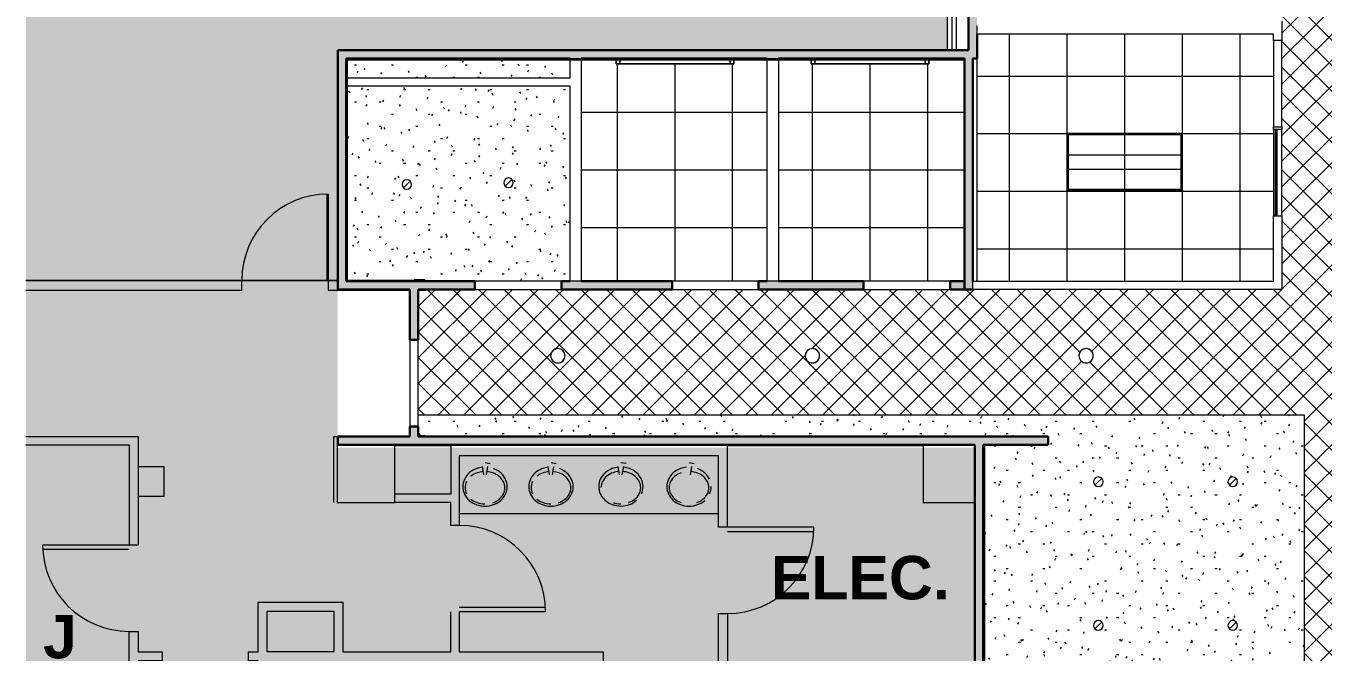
# Model space of a CAD drawing. Header units: inches. Extents: x 1220 to 2139, y 655 to 1865.
# Drawn here: x 1220 to 1760, y 1133 to 1394 of the extents above; entities that cross this region are included whole.
import ezdxf

# ---------------------------------------------------------------- set-up
doc = ezdxf.new("R2010")
doc.units = ezdxf.units.IN
doc.header["$MEASUREMENT"] = 0
doc.linetypes.add('IMPORT-Double Dash 3_8_', pattern=[1, 0.375, -0.125, 0.125, -0.125, 0.125, -0.125])
for name, color, linetype, lineweight in [('A-CLNG', 13, 'Continuous', 18), ('A-CLNG-PATT', 13, 'Continuous', 18), ('A-DETL-GENF', 92, 'Continuous', 9), ('A-DOOR', 7, 'Continuous', 9), ('A-GLAZ', 151, 'Continuous', 18), ('A-WALL', 113, 'Continuous', 9), ('A-WALL-PATT', 111, 'Continuous', 18), ('basebuilding_dwg', 8, 'Continuous', 9), ('E-LITE-EQPM', 33, 'Continuous', 9), ('I-WALL', 2, 'Continuous', 18)]:
    doc.layers.add(name, color=color, linetype=linetype, lineweight=lineweight)
doc.styles.add('Arial_B', font='arialbd.ttf', dxfattribs={"height": 18.11306})
pattern_1 = [(0, (0, 0), (20.48, 5.12), [0.845, -14.515, 0.845, -14.515, -81.92]), (0, (0, 0), (20.48, 5.12), [-30.72, 0.845, -29.875, 0.845, -14.515, -35.84]), (0, (0, 0), (20.48, 5.12), [-76.8, 0.845, -9.395, 0.845, -24.755]), (120, (7.68, 2.56), (-14.67405, 15.1762), [0.845, -14.515, 0.845, -14.515, -81.92]), (120, (7.68, 2.56), (-14.67405, 15.1762), [-30.72, 0.845, -29.875, 0.845, -14.515, -35.84]), (120, (7.68, 2.56), (-14.67405, 15.1762), [-76.8, 0.845, -9.395, 0.845, -24.755]), (240, (10.24, 12.8), (-5.80595, -20.2962), [0.845, -14.515, 0.845, -14.515, -81.92]), (240, (10.24, 12.8), (-5.80595, -20.2962), [-30.72, 0.845, -29.875, 0.845, -14.515, -35.84]), (240, (10.24, 12.8), (-5.80595, -20.2962), [-76.8, 0.845, -9.395, 0.845, -24.755])]

# ---------------------------------------------------------------- blocks, each defined once
blk = doc.blocks.new('basebuilding_dwg_ST - TYPE F - SINGLE ALL GLASS - 36_ x 96_ NEW-1710231-GROSS BLDG AREA - LEVEL 6-4771495-FIRST FLOOR RCP')
at = {"layer": 'A-DOOR', "color": 250, "lineweight": 18, "flags": 128}
blk.add_lwpolyline([(17.5, 2), (17.5, 38), (18, 38), (18, 2)], close=True, dxfattribs=at)
at = {"layer": 'A-DOOR'}
blk.add_arc((18, 2), 36, 90, 180, dxfattribs=at)
blk = doc.blocks.new('basebuilding_dwg-4266169-FIRST FLOOR RCP')
at = {"lineweight": 9}
for p, q in [((1603.61, 1841.4), (1603.61, 1383.4)), ((1605.61, 1841.4), (1605.61, 1383.4)), ((1607.61, 1383.4), (1607.61, 1841.4)), ((1349.87, 1287.44), (1219.97, 1287.44)), ((1373.61, 1194.9), (1373.61, 1218.88)), ((1619.17, 1218.88), (1619.17, 828.36)), ((1411.22, 1211.56), (1413.38, 1211.18)), ((1438.67, 1211.57), (1440.84, 1211.19)), ((1467.81, 1211.61), (1469.97, 1211.23)), ((1496.18, 1211.59), (1498.34, 1211.21)), ((1410.63, 1206.41), (1410.09, 1209.83)), ((1411.76, 1206.4), (1412.36, 1209.83)), ((1438.08, 1206.42), (1437.54, 1209.84)), ((1439.22, 1206.41), (1439.82, 1209.84)), ((1467.22, 1206.46), (1466.68, 1209.89)), ((1468.35, 1206.45), (1468.95, 1209.88)), ((1496.72, 1206.43), (1497.32, 1209.86)), ((1512.17, 1182.86), (1548.17, 1182.86)), ((1226.92, 1175.4), (1262.92, 1175.4)), ((1436.42, 1151.09), (1400.42, 1151.09)), ((1262.92, 1141.15), (1266.67, 1141.15))]:
    blk.add_line(p, q, dxfattribs=at)
at = {"color": 250, "lineweight": 18}
for p, q in [((1219.97, 1287.44), (1349.87, 1287.44)), ((1353.37, 1287.44), (1353.87, 1287.44))]:
    blk.add_line(p, q, dxfattribs=at)
at = {"lineweight": 9, "flags": 128}
for points in [[(1353.87, 1379.4), (1607.61, 1379.4), (1607.61, 1379.9)], [(1386.42, 1287.19), (1386.42, 1287.44), (1353.87, 1287.44), (1353.87, 1379.4)], [(1219.97, 1283.44), (1309.87, 1283.44), (1309.87, 1287.44), (1219.97, 1287.44)], [(1349.87, 1287.44), (1345.87, 1287.44), (1345.87, 1283.44), (1379.86, 1283.44)], [(1386.11, 1287.19), (1386.11, 1287.65), (1381.61, 1287.65)], [(1383.36, 1283.44), (1386.42, 1283.44), (1386.42, 1283.69)], [(1219.97, 1222.36), (1266.67, 1222.36), (1266.67, 1177.15)], [(1348.17, 1194.86), (1348.17, 1222.36), (1349.87, 1222.36)], [(1383.36, 1222.4), (1386.11, 1222.4), (1386.11, 1222.65), (1383.36, 1222.65)], [(1219.97, 1218.86), (1262.92, 1218.86), (1262.92, 1177.15)], [(1349.87, 1218.9), (1349.61, 1218.9), (1349.61, 1194.9), (1373.61, 1194.9)], [(1373.67, 1218.61), (1396.92, 1218.61), (1396.92, 1198.36), (1373.67, 1198.36)], [(1548.17, 1184.61), (1512.17, 1184.61), (1512.17, 1218.61), (1593.61, 1218.61)], [(1593.61, 1218.88), (1593.61, 1194.9), (1615.17, 1194.9)], [(1400.42, 1190.36), (1508.42, 1190.36), (1508.42, 1214.36), (1400.42, 1214.36), (1400.42, 1185.34), (1396.92, 1185.34), (1396.92, 1194.86), (1373.67, 1194.86)], [(1512.17, 1184.61), (1508.42, 1184.61), (1508.42, 1214.36)], [(1266.67, 1209.96), (1277.41, 1209.96), (1277.41, 1197.44), (1266.67, 1197.44)], [(1266.42, 1177.15), (1262.92, 1177.15), (1226.92, 1177.15)], [(1219.97, 924.36), (1263.17, 924.36), (1263.17, 880.36), (1316.67, 880.36), (1316.67, 1128.86), (1312.67, 1128.86), (1312.67, 1132.61), (1316.67, 1132.61), (1316.67, 1153.36), (1351.92, 1153.36), (1351.92, 1132.61), (1396.92, 1132.61), (1396.92, 1149.34)], [(1436.42, 1149.34), (1400.42, 1149.34), (1400.42, 1132.61), (1460.42, 1132.61), (1460.42, 1120.61), (1320.42, 1120.61), (1320.42, 998.36), (1508.42, 998.36), (1508.42, 1148.61), (1512.17, 1148.61), (1512.17, 1124.36), (1615.17, 1124.36)], [(1262.92, 1105.11), (1262.92, 1141.15), (1266.67, 1141.15), (1266.67, 1132.61), (1276.67, 1132.61), (1276.67, 1128.86), (1266.67, 1128.86), (1266.67, 1105.11), (1272.67, 1105.11), (1272.67, 1101.36), (1219.97, 1101.36)]]:
    blk.add_lwpolyline(points, dxfattribs=at)
blk.add_lwpolyline([(1320.42, 1149.61), (1348.17, 1149.61), (1348.17, 1132.61), (1320.42, 1132.61)], close=True, dxfattribs=at)
at = {"lineweight": 9}
for centre, radius, start, end in [((1410.11, 1201.01), 8.28, 131.384, 154.8321), ((1410.75, 1200.28), 9.26, 110.0668, 131.384), ((1410.6, 1199.3), 8.39, 108.3649, 128.8787), ((1411.17, 1199.13), 10.48, 95.7137, 110.0668), ((1411.15, 1197.63), 10.15, 94.1658, 108.3649), ((1411.15, 1197.63), 10.15, 71.0973, 85.2964), ((1411.72, 1199.29), 8.39, 50.5835, 71.0973), ((1411.59, 1200.28), 9.26, 48.7076, 70.0248), ((1412.59, 1200.35), 7.02, 26.6992, 50.5835), ((1412.24, 1201.01), 8.28, 25.2595, 48.7076), ((1437.56, 1201.02), 8.28, 131.384, 154.8321), ((1438.21, 1200.29), 9.26, 110.0668, 131.384), ((1438.05, 1199.3), 8.39, 108.3649, 128.8787), ((1438.63, 1199.14), 10.48, 95.7137, 110.0668), ((1438.61, 1197.64), 10.15, 94.1658, 108.3649), ((1438.61, 1197.64), 10.15, 71.0973, 85.2964), ((1439.18, 1199.3), 8.39, 50.5835, 71.0973), ((1439.05, 1200.29), 9.26, 48.7076, 70.0248), ((1440.05, 1200.36), 7.02, 26.6992, 50.5835), ((1439.69, 1201.02), 8.28, 25.2595, 48.7076), ((1466.7, 1201.06), 8.28, 131.384, 154.8321), ((1466.33, 1200.41), 7.02, 128.8787, 152.763), ((1467.35, 1200.33), 9.26, 110.0668, 131.384), ((1467.19, 1199.35), 8.39, 108.3649, 128.8787), ((1467.77, 1199.18), 10.48, 95.7137, 110.0668), ((1467.74, 1197.68), 10.15, 94.1658, 108.3649), ((1467.74, 1197.68), 10.15, 71.0973, 85.2964), ((1467.77, 1199.18), 10.48, 70.0248, 83.9089), ((1468.31, 1199.34), 8.39, 50.5835, 71.0973), ((1468.18, 1200.33), 9.26, 48.7076, 70.0248), ((1469.18, 1200.4), 7.02, 26.6992, 50.5835), ((1468.83, 1201.07), 8.28, 25.2595, 48.7076), ((1495.07, 1201.04), 8.28, 131.384, 154.8321), ((1494.7, 1200.39), 7.02, 128.8787, 152.763), ((1495.71, 1200.31), 9.26, 110.0668, 131.384), ((1495.56, 1199.32), 8.39, 108.3649, 128.8787), ((1496.13, 1199.16), 10.48, 95.7137, 110.0668), ((1496.11, 1197.66), 10.15, 71.0973, 85.2964), ((1496.68, 1199.32), 8.39, 50.5835, 71.0973), ((1496.55, 1200.31), 9.26, 48.7076, 70.0248), ((1497.55, 1200.38), 7.02, 26.6992, 50.5835), ((1497.2, 1201.04), 8.28, 25.2595, 48.7076), ((1409.11, 1201.48), 7.18, 154.8321, 180.0458), ((1409.11, 1201.48), 7.18, 180.0458, 205.2595), ((1408.41, 1201.04), 5.53, 152.763, 179.7311), ((1408.41, 1201.04), 5.53, 179.7311, 206.6992), ((1413.92, 1201.02), 5.53, 332.763, 359.7311), ((1413.92, 1201.02), 5.53, 359.7311, 26.6992), ((1413.23, 1201.48), 7.18, 0.0458, 25.2595), ((1413.23, 1201.48), 7.18, 334.8321, 0.0458), ((1436.57, 1201.49), 7.18, 154.8321, 180.0458), ((1436.57, 1201.49), 7.18, 180.0458, 205.2595), ((1435.87, 1201.05), 5.53, 152.763, 179.7311), ((1435.87, 1201.05), 5.53, 179.7311, 206.6992), ((1441.38, 1201.03), 5.53, 332.763, 359.7311), ((1441.38, 1201.03), 5.53, 359.7311, 26.6992), ((1440.69, 1201.49), 7.18, 0.0458, 25.2595), ((1440.69, 1201.49), 7.18, 334.8321, 0.0458), ((1465.7, 1201.53), 7.18, 154.8321, 180.0458), ((1465.7, 1201.53), 7.18, 180.0458, 205.2595), ((1465, 1201.1), 5.53, 152.763, 179.7311), ((1470.51, 1201.07), 5.53, 332.763, 359.7311), ((1470.51, 1201.07), 5.53, 359.7311, 26.6992), ((1469.82, 1201.54), 7.18, 0.0458, 25.2595), ((1469.82, 1201.54), 7.18, 334.8321, 0.0458), ((1494.07, 1201.51), 7.18, 154.8321, 180.0458), ((1494.07, 1201.51), 7.18, 180.0458, 205.2595), ((1493.37, 1201.07), 5.53, 179.7311, 206.6992), ((1493.37, 1201.07), 5.53, 152.763, 179.7311), ((1498.88, 1201.05), 5.53, 332.763, 359.7311), ((1498.88, 1201.05), 5.53, 359.7311, 26.6992), ((1498.19, 1201.51), 7.18, 334.8321, 0.0458), ((1410.11, 1201.95), 8.28, 205.2595, 228.7076), ((1410.75, 1202.69), 9.26, 228.7076, 250.0248), ((1410.61, 1202.77), 8.39, 230.5835, 251.0973), ((1411.17, 1203.83), 10.48, 250.0248, 270.0458), ((1411.18, 1204.43), 10.15, 251.0973, 269.7311), ((1411.17, 1203.83), 10.48, 270.0458, 290.0668), ((1411.74, 1202.76), 8.39, 288.3649, 308.8787), ((1411.59, 1202.69), 9.26, 290.0668, 311.384), ((1412.6, 1201.7), 7.02, 308.8787, 332.763), ((1412.24, 1201.95), 8.28, 311.384, 334.8321), ((1437.56, 1201.96), 8.28, 205.2595, 228.7076), ((1438.21, 1202.69), 9.26, 228.7076, 250.0248), ((1438.07, 1202.78), 8.39, 230.5835, 251.0973), ((1438.63, 1203.84), 10.48, 250.0248, 270.0458), ((1438.64, 1204.44), 10.15, 251.0973, 269.7311), ((1438.63, 1203.84), 10.48, 270.0458, 290.0668), ((1439.19, 1202.77), 8.39, 288.3649, 308.8787), ((1439.05, 1202.69), 9.26, 290.0668, 311.384), ((1440.05, 1201.71), 7.02, 308.8787, 332.763), ((1439.69, 1201.96), 8.28, 311.384, 334.8321), ((1466.7, 1202), 8.28, 205.2595, 228.7076), ((1467.34, 1202.74), 9.26, 228.7076, 250.0248), ((1467.76, 1203.89), 10.48, 250.0248, 270.0458), ((1467.78, 1204.49), 10.15, 251.0973, 269.7311), ((1467.76, 1203.89), 10.48, 270.0458, 290.0668), ((1468.33, 1202.82), 8.39, 288.3649, 308.8787), ((1468.18, 1202.74), 9.26, 290.0668, 311.384), ((1469.19, 1201.75), 7.02, 308.8787, 332.763), ((1495.07, 1201.98), 8.28, 205.2595, 228.7076), ((1494.71, 1201.74), 7.02, 206.6992, 230.5835), ((1495.71, 1202.71), 9.26, 228.7076, 250.0248), ((1495.57, 1202.8), 8.39, 230.5835, 251.0973), ((1496.13, 1203.86), 10.48, 250.0248, 270.0458), ((1496.13, 1203.86), 10.48, 270.0458, 290.0668), ((1496.7, 1202.79), 8.39, 288.3649, 308.8787), ((1496.55, 1202.71), 9.26, 290.0668, 311.384), ((1497.56, 1201.73), 7.02, 308.8787, 332.763), ((1400.42, 1149.34), 36, 0, 90), ((1512.17, 1184.61), 36, 270, 0), ((1262.92, 1177.15), 36, 180, 270)]:
    blk.add_arc(centre, radius, start, end, dxfattribs=at)
blk.add_blockref('basebuilding_dwg_ST - TYPE F - SINGLE ALL GLASS - 36_ x 96_ NEW-1710231-GROSS BLDG AREA - LEVEL 6-4771495-FIRST FLOOR RCP', (1327.87, 1285.44))
at = {"lineweight": 9, "attachment_point": 1, "line_spacing_factor": 0.941778, "style": 'Arial_B'}
for s, insert, char_height, width in [('ELEC.', (1530.21, 1172.61), 18.113, 86.6149), ('\\fArial|b1|i0|c0|p34|;J', (1227.1, 1148.05), 18.1131, 16.3343)]:
    blk.add_mtext(s, dxfattribs=dict(at, insert=insert, char_height=char_height, width=width))
blk = doc.blocks.new('Frameless opening with glazing - 36_ x 84_-4272587-FIRST FLOOR RCP')
at = {"layer": 'A-GLAZ', "lineweight": 40}
blk.add_line((-19.5, -0.625), (16.5, -0.625), dxfattribs=at)
blk = doc.blocks.new('L-Ceiling Light - Linear Box - 2_x4_-4854683-FIRST FLOOR RCP')
at = {"layer": 'E-LITE-EQPM'}
for p, q in [((-24, -12), (-24, 12)), ((-24, 12), (24, 12)), ((-24, -12), (-24, 12)), ((-24, 12), (24, 12)), ((-23.5, -11.5), (-23.5, 11.5)), ((-23.5, 11.5), (23.5, 11.5)), ((23.5, 11.5), (-23.5, 11.5)), ((-23.5, 11.5), (-23.5, -11.5)), ((23.5, 11.5), (23.5, -11.5)), ((23.5, -11.5), (23.5, 11.5)), ((24, 12), (24, -12)), ((24, 12), (24, -12)), ((-24, 3), (24, 3)), ((-24, -3), (24, -3)), ((24, -12), (-24, -12)), ((24, -12), (-24, -12)), ((23.5, -11.5), (-23.5, -11.5)), ((-23.5, -11.5), (23.5, -11.5))]:
    blk.add_line(p, q, dxfattribs=at)
blk = doc.blocks.new('Can_Pendant_1834 _1_ - Can_Pendant_1834 _1_-5003356-FIRST FLOOR RCP')
at = {"layer": 'E-LITE-EQPM'}
for centre, start, end in [((0, 0), 0, 180), ((0, 0), 180, 360), ((0.02, 0), 161.6955, 174.8571), ((0.02, 0), 139.36, 153.567), ((0.02, 0), 115.948, 132.0868), ((0.02, 0), 91.023, 109.6857), ((0.02, 0), 69.6284, 90), ((0.02, 0), 23.5097, 66.0053), ((0.02, 0), 0, 21.7528), ((0.02, 0), 338.2472, 360), ((0.02, 0), 185.1429, 198.3045), ((0.02, 0), 206.433, 220.64), ((0.02, 0), 227.9132, 244.052), ((0.02, 0), 250.3143, 268.977), ((0.02, 0), 270, 290.3716), ((0.02, 0), 293.9947, 336.4903)]:
    blk.add_arc(centre, 3, start, end, dxfattribs=at)
blk = doc.blocks.new('Downlight - Recessed Can - 4_ Incandescent - 120V-5010739-FIRST FLOOR RCP')
at = {"layer": 'E-LITE-EQPM'}
for q in [(-1.41, -1.41), (1.41, 1.41)]:
    blk.add_line((0, 0), q, dxfattribs=at)
for start, end in [(360, 180), (0, 180), (180, 360), (180, 360)]:
    blk.add_arc((0, 0), 2, start, end, dxfattribs=at)
blk = doc.blocks.new('L-Pendant-Axis-Sculpt-Direct_Indirect - SCDI-F-4-5093154-FIRST FLOOR RCP')
at = {"layer": 'A-DETL-GENF'}
for p, q in [((-24.5, -0.875), (-24.5, 0.875)), ((-24.5, 0.875), (24.5, 0.875)), ((24.5, 0.875), (-24.5, 0.875)), ((-24.5, 0.875), (-24.5, -0.875)), ((24.5, 0.875), (24.5, -0.875)), ((24.5, -0.875), (24.5, 0.875)), ((24.5, -0.875), (-24.5, -0.875)), ((-24.5, -0.875), (24.5, -0.875))]:
    blk.add_line(p, q, dxfattribs=at)
for centre in [(-23, 0), (23, 0)]:
    blk.add_circle(centre, 0.25, dxfattribs=at)

msp = doc.modelspace()

# ---------------------------------------------------------------- hatches: boundary and pattern name
at = {"layer": 'A-CLNG-PATT'}
h = msp.add_hatch(dxfattribs=at)
h.set_pattern_fill('FP_1', color=256, style=0, pattern_type=2)
h.set_pattern_definition([(45, (0, 0), (-5.341485, 5.341485), []), (135, (0, 0), (-5.341485, -5.341485), [])])
h.paths.add_polyline_path([(1697.61, 696.9), (1796.74, 696.9), (1796.74, 762.08), (1796.87, 762.08), (1796.87, 788.58), (1846.49, 788.58), (1846.49, 848.08), (1798.62, 848.08), (1798.62, 851.58), (2132.67, 851.58), (2132.67, 863.58), (1797.36, 863.58), (1797.36, 1178.78), (2132.67, 1178.78), (2132.67, 1190.78), (2082.17, 1190.78), (2082.17, 1194.88), (2082.39, 1194.88), (2082.39, 1218.88), (2132.67, 1218.88), (2132.67, 1223.13), (2078.92, 1223.13), (2078.92, 1190.78), (1893.24, 1190.78), (1893.24, 1223.13), (1796.87, 1223.13), (1796.87, 1346.58), (2132.67, 1346.58), (2132.67, 1358.58), (1797.36, 1358.58), (1797.36, 1695.15), (2132.67, 1695.15), (2132.67, 1705.65), (2099.17, 1705.65), (2099.17, 1707.15), (1861.89, 1707.15), (1861.89, 1706.15), (1848.89, 1706.15), (1848.89, 1707.15), (1743.11, 1707.15), (1743.11, 1283.69), (1383.36, 1283.69), (1383.36, 1231.38), (1752.3, 1231.38), (1752.3, 1103.15), (1743.3, 1103.15), (1743.3, 761.15), (1618.67, 761.15), (1618.67, 696.9), (1667.75, 696.9)], flags=0)
h.paths.add_polyline_path([(1855.84, 696.9), (1858.49, 696.9), (1858.49, 758.58), (1800.24, 758.58), (1800.24, 696.9), (1846.87, 696.9)], flags=0)
h.paths.add_polyline_path([(2132.67, 696.9), (2132.67, 848.08), (2132.37, 848.08), (2132.37, 696.9)], flags=0)
h.paths.add_polyline_path([(1771.14, 725.46), (1771.11, 725.47), (1770.39, 725.56), (1770.16, 725.66), (1770, 725.69), (1769.86, 725.78), (1769.66, 725.86), (1769.02, 726.34), (1768.9, 726.52), (1768.56, 726.96), (1768.49, 727.13), (1768.37, 727.31), (1768.33, 727.52), (1768.26, 727.68), (1768.16, 728.55), (1768.2, 728.73), (1768.26, 729.24), (1768.33, 729.4), (1768.37, 729.61), (1768.49, 729.79), (1768.56, 729.96), (1769.05, 730.6), (1769.16, 730.67), (1769.66, 731.06), (1769.86, 731.14), (1770, 731.23), (1770.16, 731.26), (1770.39, 731.36), (1771.16, 731.46), (1771.94, 731.36), (1772.66, 731.06), (1773.28, 730.58), (1773.76, 729.96), (1774.06, 729.24), (1774.16, 728.46), (1774.06, 727.68), (1773.76, 726.96), (1773.27, 726.33), (1772.66, 725.86), (1771.94, 725.56), (1771.15, 725.46)], flags=0)
h.paths.add_polyline_path([(1823.93, 725.46), (1823.15, 725.56), (1822.93, 725.66), (1822.76, 725.69), (1822.62, 725.78), (1822.43, 725.86), (1821.79, 726.34), (1821.67, 726.52), (1821.33, 726.96), (1821.26, 727.13), (1821.14, 727.31), (1821.1, 727.52), (1821.03, 727.68), (1820.93, 728.55), (1820.96, 728.73), (1821.03, 729.24), (1821.1, 729.4), (1821.14, 729.61), (1821.26, 729.79), (1821.33, 729.96), (1821.81, 730.6), (1821.93, 730.67), (1822.43, 731.06), (1822.62, 731.14), (1822.76, 731.23), (1822.93, 731.26), (1823.15, 731.36), (1823.93, 731.46), (1824.71, 731.36), (1825.43, 731.06), (1826.05, 730.58), (1826.53, 729.96), (1826.83, 729.24), (1826.93, 728.46), (1826.83, 727.68), (1826.53, 726.96), (1826.03, 726.33), (1825.43, 725.86), (1824.71, 725.56), (1824.48, 725.53)], flags=0)
h.paths.add_polyline_path([(1675.76, 725.46), (1674.99, 725.56), (1674.76, 725.66), (1674.56, 725.71), (1674.46, 725.78), (1674.26, 725.86), (1673.62, 726.34), (1673.5, 726.52), (1673.16, 726.96), (1673.09, 727.13), (1672.97, 727.31), (1672.93, 727.52), (1672.86, 727.68), (1672.76, 728.55), (1672.8, 728.73), (1672.86, 729.24), (1672.93, 729.4), (1672.97, 729.61), (1673.09, 729.79), (1673.16, 729.96), (1673.65, 730.6), (1673.76, 730.67), (1674.26, 731.06), (1674.46, 731.14), (1674.6, 731.23), (1674.76, 731.26), (1674.99, 731.36), (1675.76, 731.46), (1676.54, 731.36), (1677.26, 731.06), (1677.88, 730.58), (1678.36, 729.96), (1678.66, 729.24), (1678.76, 728.46), (1678.66, 727.68), (1678.36, 726.96), (1677.87, 726.33), (1677.26, 725.86), (1676.54, 725.56)], flags=0)
h.paths.add_polyline_path([(1825.16, 817.46), (1824.39, 817.56), (1824.16, 817.66), (1824, 817.69), (1823.86, 817.78), (1823.66, 817.86), (1823.02, 818.34), (1822.9, 818.52), (1822.56, 818.96), (1822.49, 819.13), (1822.37, 819.31), (1822.33, 819.52), (1822.26, 819.68), (1822.16, 820.55), (1822.2, 820.73), (1822.26, 821.24), (1822.33, 821.4), (1822.38, 821.62), (1822.49, 821.79), (1822.56, 821.96), (1823.05, 822.6), (1823.16, 822.67), (1823.66, 823.06), (1823.86, 823.14), (1824, 823.23), (1824.16, 823.26), (1824.39, 823.36), (1825.16, 823.46), (1825.94, 823.36), (1826.66, 823.06), (1827.28, 822.58), (1827.76, 821.96), (1828.06, 821.24), (1828.16, 820.46), (1828.06, 819.68), (1827.76, 818.96), (1827.27, 818.33), (1826.66, 817.86), (1825.94, 817.56)], flags=0)
h.paths.add_polyline_path([(1771.14, 817.46), (1771.11, 817.47), (1770.39, 817.56), (1770.16, 817.66), (1770, 817.69), (1769.86, 817.78), (1769.66, 817.86), (1769.02, 818.34), (1768.9, 818.52), (1768.56, 818.96), (1768.49, 819.13), (1768.37, 819.31), (1768.33, 819.52), (1768.26, 819.68), (1768.16, 820.55), (1768.2, 820.73), (1768.26, 821.24), (1768.33, 821.4), (1768.38, 821.62), (1768.49, 821.79), (1768.56, 821.96), (1769.05, 822.6), (1769.16, 822.67), (1769.66, 823.06), (1769.86, 823.14), (1770, 823.23), (1770.16, 823.26), (1770.39, 823.36), (1771.16, 823.46), (1771.94, 823.36), (1772.66, 823.06), (1773.28, 822.58), (1773.76, 821.96), (1774.06, 821.24), (1774.16, 820.46), (1774.06, 819.68), (1773.76, 818.96), (1773.27, 818.33), (1772.66, 817.86), (1771.94, 817.56), (1771.15, 817.46)], flags=0)
h.paths.add_polyline_path([(1771.16, 913.46), (1770.39, 913.56), (1770.16, 913.66), (1770, 913.69), (1769.86, 913.78), (1769.66, 913.86), (1769.02, 914.34), (1768.9, 914.52), (1768.56, 914.96), (1768.49, 915.13), (1768.37, 915.31), (1768.33, 915.52), (1768.26, 915.68), (1768.16, 916.55), (1768.2, 916.73), (1768.26, 917.24), (1768.33, 917.4), (1768.37, 917.61), (1768.49, 917.79), (1768.56, 917.96), (1769.05, 918.6), (1769.16, 918.67), (1769.66, 919.06), (1769.86, 919.14), (1770, 919.23), (1770.16, 919.26), (1770.39, 919.36), (1771.21, 919.45), (1771.94, 919.36), (1772.66, 919.06), (1773.28, 918.58), (1773.76, 917.96), (1774.06, 917.24), (1774.16, 916.46), (1774.06, 915.68), (1773.76, 914.96), (1773.27, 914.33), (1772.66, 913.86), (1771.94, 913.56)], flags=0)
h.paths.add_polyline_path([(1771.14, 999.04), (1771.11, 999.04), (1770.39, 999.14), (1770.16, 999.23), (1770, 999.26), (1769.86, 999.36), (1769.66, 999.44), (1769.02, 999.91), (1768.9, 1000.09), (1768.56, 1000.54), (1768.49, 1000.71), (1768.37, 1000.89), (1768.33, 1001.1), (1768.26, 1001.26), (1768.16, 1002.13), (1768.2, 1002.3), (1768.26, 1002.81), (1768.33, 1002.97), (1768.37, 1003.18), (1768.49, 1003.36), (1768.56, 1003.54), (1769.05, 1004.17), (1769.16, 1004.25), (1769.66, 1004.63), (1769.86, 1004.71), (1770, 1004.81), (1770.16, 1004.84), (1770.39, 1004.93), (1771.16, 1005.04), (1771.94, 1004.93), (1772.66, 1004.63), (1773.28, 1004.16), (1773.76, 1003.54), (1774.06, 1002.81), (1774.16, 1002.04), (1774.06, 1001.26), (1773.76, 1000.54), (1773.27, 999.9), (1772.66, 999.44), (1771.94, 999.14), (1771.15, 999.04)], flags=0)
h.paths.add_polyline_path([(1771.16, 1083.04), (1770.39, 1083.14), (1770.16, 1083.23), (1770, 1083.26), (1769.86, 1083.36), (1769.66, 1083.44), (1769.02, 1083.91), (1768.9, 1084.09), (1768.56, 1084.54), (1768.49, 1084.71), (1768.37, 1084.89), (1768.33, 1085.1), (1768.26, 1085.26), (1768.16, 1086.13), (1768.2, 1086.3), (1768.26, 1086.81), (1768.33, 1086.97), (1768.37, 1087.18), (1768.49, 1087.36), (1768.56, 1087.54), (1769.05, 1088.17), (1769.16, 1088.25), (1769.66, 1088.63), (1769.86, 1088.71), (1770, 1088.81), (1770.16, 1088.84), (1770.39, 1088.93), (1771.16, 1089.04), (1771.94, 1088.93), (1772.66, 1088.63), (1773.28, 1088.16), (1773.76, 1087.54), (1774.06, 1086.81), (1774.16, 1086.04), (1774.06, 1085.26), (1773.76, 1084.54), (1773.27, 1083.9), (1772.66, 1083.44), (1771.94, 1083.14)], flags=0)
h.paths.add_polyline_path([(1665.62, 1103.65), (1738.67, 1103.65), (1738.67, 1103.71), (1618.67, 1103.71), (1618.67, 1103.65), (1665.21, 1103.65)], flags=0)
h.paths.add_polyline_path([(1771.14, 1168.04), (1771.11, 1168.04), (1770.39, 1168.14), (1770.16, 1168.23), (1770, 1168.26), (1769.86, 1168.36), (1769.66, 1168.44), (1769.02, 1168.91), (1768.9, 1169.09), (1768.56, 1169.54), (1768.49, 1169.71), (1768.37, 1169.89), (1768.33, 1170.1), (1768.26, 1170.26), (1768.16, 1171.13), (1768.2, 1171.3), (1768.26, 1171.81), (1768.33, 1171.97), (1768.37, 1172.18), (1768.49, 1172.36), (1768.56, 1172.54), (1769.05, 1173.17), (1769.16, 1173.25), (1769.66, 1173.63), (1769.86, 1173.71), (1770.04, 1173.82), (1770.16, 1173.84), (1770.39, 1173.93), (1771.16, 1174.04), (1771.94, 1173.93), (1772.66, 1173.63), (1773.28, 1173.16), (1773.76, 1172.54), (1774.06, 1171.81), (1774.16, 1171.04), (1774.06, 1170.26), (1773.76, 1169.54), (1773.27, 1168.9), (1772.66, 1168.44), (1771.94, 1168.14), (1771.15, 1168.04)], flags=0)
h.paths.add_polyline_path([(1797.36, 1190.78), (1796.87, 1190.78), (1796.87, 1218.88), (1888.99, 1218.88), (1888.99, 1190.78), (1800.37, 1190.78)], flags=0)
h.paths.add_polyline_path([(2087.29, 1194.28), (2132.67, 1194.28), (2132.67, 1215.38), (2106.39, 1215.38), (2106.39, 1194.88), (2087.17, 1194.88), (2087.17, 1194.28)], flags=0)
h.paths.add_polyline_path([(1817.02, 1194.28), (1885.49, 1194.28), (1885.49, 1215.38), (1861.39, 1215.38), (1861.39, 1194.88), (1837.39, 1194.88), (1837.39, 1215.38), (1800.37, 1215.38), (1800.37, 1194.28)], flags=0)
h.paths.add_polyline_path([(1980.35, 1214.58), (2060.77, 1214.58), (2060.77, 1322.58), (1916.77, 1322.58), (1916.77, 1214.58), (1977.99, 1214.58)], flags=0)
h.paths.add_polyline_path([(1995.99, 1221.15), (1995.52, 1221.15), (1995.52, 1315.15), (1995.99, 1315.15), (1995.99, 1311.65), (1998.35, 1311.65), (1998.35, 1315.15), (1998.82, 1315.15), (1998.82, 1221.15), (1998.35, 1221.15), (1998.35, 1224.65), (1995.99, 1224.65)], flags=0)
h.paths.add_polyline_path([(2022.99, 1221.15), (2022.52, 1221.15), (2022.52, 1315.15), (2022.99, 1315.15), (2022.99, 1311.65), (2025.35, 1311.65), (2025.35, 1315.15), (2025.82, 1315.15), (2025.82, 1221.15), (2025.35, 1221.15), (2025.35, 1224.65), (2022.99, 1224.65)], flags=0)
h.paths.add_polyline_path([(1989.35, 1221.15), (1989.35, 1224.65), (1986.99, 1224.65), (1986.99, 1221.15), (1986.52, 1221.15), (1986.52, 1315.15), (1986.99, 1315.15), (1986.99, 1311.65), (1989.35, 1311.65), (1989.35, 1315.15), (1989.82, 1315.15), (1989.82, 1221.15)], flags=0)
h.paths.add_polyline_path([(2040.52, 1221.15), (2040.52, 1315.15), (2040.99, 1315.15), (2040.99, 1311.65), (2043.35, 1311.65), (2043.35, 1315.15), (2043.82, 1315.15), (2043.82, 1221.15), (2043.35, 1221.15), (2043.35, 1224.65), (2040.99, 1224.65), (2040.99, 1221.15)], flags=0)
h.paths.add_polyline_path([(2013.52, 1221.15), (2013.52, 1315.15), (2013.99, 1315.15), (2013.99, 1311.65), (2016.35, 1311.65), (2016.35, 1315.15), (2016.82, 1315.15), (2016.82, 1221.15), (2016.35, 1221.15), (2016.35, 1224.65), (2013.99, 1224.65), (2013.99, 1221.15)], flags=0)
h.paths.add_polyline_path([(1977.99, 1221.15), (1977.52, 1221.15), (1977.52, 1315.15), (1977.99, 1315.15), (1977.99, 1311.65), (1980.35, 1311.65), (1980.35, 1315.15), (1980.82, 1315.15), (1980.82, 1221.15), (1980.35, 1221.15), (1980.35, 1224.65), (1977.99, 1224.65)], flags=0)
h.paths.add_polyline_path([(2049.52, 1221.15), (2049.52, 1315.15), (2049.99, 1315.15), (2049.99, 1311.65), (2052.35, 1311.65), (2052.35, 1315.15), (2052.82, 1315.15), (2052.82, 1221.15), (2052.35, 1221.15), (2052.35, 1224.65), (2049.99, 1224.65), (2049.99, 1221.15)], flags=0)
h.paths.add_polyline_path([(1941.52, 1221.15), (1941.52, 1315.15), (1941.99, 1315.15), (1941.99, 1311.65), (1944.35, 1311.65), (1944.35, 1315.15), (1944.82, 1315.15), (1944.82, 1221.15), (1944.35, 1221.15), (1944.35, 1224.65), (1941.99, 1224.65), (1941.99, 1221.15)], flags=0)
h.paths.add_polyline_path([(1959.52, 1221.15), (1959.52, 1315.15), (1959.99, 1315.15), (1959.99, 1311.65), (1962.35, 1311.65), (1962.35, 1315.15), (1962.82, 1315.15), (1962.82, 1221.15), (1962.35, 1221.15), (1962.35, 1224.65), (1959.99, 1224.65), (1959.99, 1221.15)], flags=0)
h.paths.add_polyline_path([(1971.35, 1221.15), (1971.35, 1224.65), (1968.99, 1224.65), (1968.99, 1221.15), (1968.52, 1221.15), (1968.52, 1315.15), (1968.99, 1315.15), (1968.99, 1311.65), (1971.35, 1311.65), (1971.35, 1315.15), (1971.82, 1315.15), (1971.82, 1221.15)], flags=0)
h.paths.add_polyline_path([(2004.52, 1221.15), (2004.52, 1315.15), (2004.99, 1315.15), (2004.99, 1311.65), (2007.35, 1311.65), (2007.35, 1315.15), (2007.82, 1315.15), (2007.82, 1221.15), (2007.35, 1221.15), (2007.35, 1224.65), (2004.99, 1224.65), (2004.99, 1221.15)], flags=0)
h.paths.add_polyline_path([(2034.35, 1221.15), (2034.35, 1224.65), (2031.99, 1224.65), (2031.99, 1221.15), (2031.52, 1221.15), (2031.52, 1315.15), (2031.99, 1315.15), (2031.99, 1311.65), (2034.35, 1311.65), (2034.35, 1315.15), (2034.82, 1315.15), (2034.82, 1221.15)], flags=0)
h.paths.add_polyline_path([(1950.52, 1221.15), (1950.52, 1315.15), (1950.99, 1315.15), (1950.99, 1311.65), (1953.35, 1311.65), (1953.35, 1315.15), (1953.82, 1315.15), (1953.82, 1221.15), (1953.35, 1221.15), (1953.35, 1224.65), (1950.99, 1224.65), (1950.99, 1221.15)], flags=0)
h.paths.add_polyline_path([(1932.52, 1221.15), (1932.52, 1315.15), (1932.99, 1315.15), (1932.99, 1311.65), (1935.35, 1311.65), (1935.35, 1315.15), (1935.82, 1315.15), (1935.82, 1221.15), (1935.35, 1221.15), (1935.35, 1224.65), (1932.99, 1224.65), (1932.99, 1221.15)], flags=0)
h.paths.add_polyline_path([(1923.52, 1221.15), (1923.52, 1315.15), (1923.99, 1315.15), (1923.99, 1311.65), (1926.35, 1311.65), (1926.35, 1315.15), (1926.82, 1315.15), (1926.82, 1221.15), (1926.35, 1221.15), (1926.35, 1224.65), (1923.99, 1224.65), (1923.99, 1221.15)], flags=0)
h.paths.add_polyline_path([(1771.16, 1252.04), (1770.39, 1252.14), (1770.16, 1252.23), (1770, 1252.26), (1769.86, 1252.36), (1769.66, 1252.44), (1769.02, 1252.91), (1768.9, 1253.09), (1768.56, 1253.54), (1768.49, 1253.71), (1768.37, 1253.89), (1768.33, 1254.1), (1768.26, 1254.26), (1768.16, 1255.13), (1768.2, 1255.3), (1768.26, 1255.81), (1768.33, 1255.97), (1768.37, 1256.18), (1768.49, 1256.36), (1768.56, 1256.54), (1769.05, 1257.17), (1769.16, 1257.25), (1769.66, 1257.63), (1769.86, 1257.71), (1770, 1257.81), (1770.16, 1257.84), (1770.39, 1257.93), (1771.16, 1258.04), (1771.94, 1257.93), (1772.66, 1257.63), (1773.28, 1257.16), (1773.76, 1256.54), (1774.06, 1255.81), (1774.16, 1255.04), (1774.06, 1254.26), (1773.76, 1253.54), (1773.27, 1252.9), (1772.66, 1252.44), (1771.94, 1252.14), (1771.51, 1252.08)], flags=0)
h.paths.add_polyline_path([(1547.52, 1253.04), (1547.48, 1253.04), (1546.76, 1253.14), (1546.54, 1253.23), (1546.37, 1253.26), (1546.23, 1253.36), (1546.04, 1253.44), (1545.4, 1253.91), (1545.28, 1254.09), (1544.94, 1254.54), (1544.87, 1254.71), (1544.75, 1254.89), (1544.71, 1255.1), (1544.64, 1255.26), (1544.54, 1256.13), (1544.57, 1256.3), (1544.64, 1256.81), (1544.71, 1256.97), (1544.75, 1257.18), (1544.87, 1257.36), (1544.94, 1257.54), (1545.42, 1258.17), (1545.54, 1258.25), (1546.04, 1258.63), (1546.23, 1258.71), (1546.37, 1258.81), (1546.54, 1258.84), (1546.76, 1258.93), (1547.54, 1259.04), (1548.35, 1258.92), (1549.04, 1258.63), (1549.66, 1258.16), (1550.14, 1257.54), (1550.44, 1256.81), (1550.54, 1256.04), (1550.44, 1255.26), (1550.14, 1254.54), (1549.64, 1253.9), (1549.04, 1253.44), (1548.31, 1253.14), (1547.53, 1253.04)], flags=0)
h.paths.add_polyline_path([(1661.54, 1253.04), (1660.76, 1253.14), (1660.54, 1253.23), (1660.37, 1253.26), (1660.23, 1253.36), (1660.04, 1253.44), (1659.4, 1253.91), (1659.28, 1254.09), (1658.94, 1254.54), (1658.87, 1254.71), (1658.75, 1254.89), (1658.71, 1255.1), (1658.64, 1255.26), (1658.54, 1256.13), (1658.57, 1256.3), (1658.64, 1256.81), (1658.71, 1256.97), (1658.75, 1257.18), (1658.87, 1257.36), (1658.94, 1257.54), (1659.42, 1258.17), (1659.54, 1258.25), (1660.04, 1258.63), (1660.29, 1258.75), (1660.37, 1258.81), (1660.54, 1258.84), (1660.76, 1258.93), (1661.54, 1259.04), (1662.31, 1258.93), (1663.04, 1258.63), (1663.66, 1258.16), (1664.14, 1257.54), (1664.44, 1256.81), (1664.54, 1256.04), (1664.44, 1255.26), (1664.14, 1254.54), (1663.64, 1253.9), (1663.04, 1253.44), (1662.31, 1253.14)], flags=0)
h.paths.add_polyline_path([(1441.54, 1253.04), (1440.76, 1253.14), (1440.54, 1253.23), (1440.37, 1253.26), (1440.23, 1253.36), (1440.04, 1253.44), (1439.4, 1253.91), (1439.28, 1254.09), (1438.94, 1254.54), (1438.87, 1254.71), (1438.75, 1254.89), (1438.71, 1255.1), (1438.64, 1255.26), (1438.54, 1256.13), (1438.57, 1256.3), (1438.64, 1256.81), (1438.71, 1256.97), (1438.75, 1257.18), (1438.87, 1257.36), (1438.94, 1257.54), (1439.42, 1258.17), (1439.54, 1258.25), (1440.04, 1258.63), (1440.23, 1258.71), (1440.37, 1258.81), (1440.54, 1258.84), (1440.76, 1258.93), (1441.54, 1259.04), (1442.31, 1258.93), (1443.04, 1258.63), (1443.66, 1258.16), (1444.14, 1257.54), (1444.44, 1256.81), (1444.54, 1256.04), (1444.44, 1255.26), (1444.14, 1254.54), (1443.64, 1253.9), (1443.04, 1253.44), (1442.31, 1253.14)], flags=0)
h.paths.add_polyline_path([(1771.14, 1336.06), (1771.11, 1336.07), (1770.39, 1336.16), (1770.16, 1336.26), (1770, 1336.29), (1769.86, 1336.38), (1769.66, 1336.46), (1769.02, 1336.94), (1768.9, 1337.12), (1768.56, 1337.56), (1768.49, 1337.73), (1768.37, 1337.91), (1768.33, 1338.12), (1768.26, 1338.28), (1768.16, 1339.15), (1768.2, 1339.33), (1768.26, 1339.84), (1768.36, 1340.13), (1768.37, 1340.21), (1768.49, 1340.39), (1768.56, 1340.56), (1769.05, 1341.2), (1769.16, 1341.27), (1769.66, 1341.66), (1769.86, 1341.74), (1770, 1341.83), (1770.16, 1341.86), (1770.39, 1341.96), (1771.16, 1342.06), (1771.94, 1341.96), (1772.66, 1341.66), (1773.28, 1341.18), (1773.76, 1340.56), (1774.06, 1339.84), (1774.16, 1339.06), (1774.06, 1338.28), (1773.76, 1337.56), (1773.27, 1336.93), (1772.66, 1336.46), (1771.94, 1336.16), (1771.15, 1336.06)], flags=0)
h.paths.add_polyline_path([(1771.14, 1420.06), (1771.11, 1420.07), (1770.39, 1420.16), (1770.16, 1420.26), (1770, 1420.29), (1769.86, 1420.38), (1769.66, 1420.46), (1769.02, 1420.94), (1768.9, 1421.12), (1768.56, 1421.56), (1768.49, 1421.73), (1768.37, 1421.91), (1768.33, 1422.12), (1768.26, 1422.28), (1768.16, 1423.15), (1768.2, 1423.33), (1768.26, 1423.84), (1768.33, 1424), (1768.37, 1424.21), (1768.49, 1424.39), (1768.56, 1424.56), (1769.05, 1425.2), (1769.16, 1425.27), (1769.66, 1425.66), (1769.86, 1425.74), (1770, 1425.83), (1770.16, 1425.86), (1770.39, 1425.96), (1771.16, 1426.06), (1771.94, 1425.96), (1772.66, 1425.66), (1773.28, 1425.18), (1773.76, 1424.56), (1774.06, 1423.84), (1774.16, 1423.06), (1774.06, 1422.28), (1773.76, 1421.56), (1773.27, 1420.93), (1772.66, 1420.46), (1771.94, 1420.16), (1771.15, 1420.06)], flags=0)
h.paths.add_polyline_path([(1771.16, 1504.86), (1770.39, 1504.96), (1770.16, 1505.06), (1770, 1505.09), (1769.86, 1505.18), (1769.66, 1505.26), (1769.02, 1505.74), (1768.9, 1505.92), (1768.53, 1506.44), (1768.49, 1506.53), (1768.37, 1506.71), (1768.33, 1506.92), (1768.26, 1507.08), (1768.16, 1507.95), (1768.2, 1508.13), (1768.26, 1508.64), (1768.33, 1508.8), (1768.37, 1509.01), (1768.49, 1509.19), (1768.56, 1509.36), (1769.05, 1510), (1769.16, 1510.07), (1769.66, 1510.46), (1769.86, 1510.54), (1770, 1510.63), (1770.16, 1510.66), (1770.39, 1510.76), (1771.16, 1510.86), (1771.94, 1510.76), (1772.66, 1510.46), (1773.28, 1509.98), (1773.76, 1509.36), (1774.06, 1508.64), (1774.16, 1507.86), (1774.06, 1507.08), (1773.76, 1506.36), (1773.27, 1505.73), (1772.66, 1505.26), (1771.94, 1504.96)], flags=0)
h.paths.add_polyline_path([(1771.14, 1588.89), (1771.11, 1588.89), (1770.39, 1588.99), (1770.16, 1589.08), (1770, 1589.11), (1769.86, 1589.21), (1769.66, 1589.29), (1769.02, 1589.76), (1768.9, 1589.94), (1768.56, 1590.39), (1768.49, 1590.56), (1768.37, 1590.74), (1768.33, 1590.95), (1768.26, 1591.11), (1768.16, 1591.98), (1768.2, 1592.15), (1768.26, 1592.66), (1768.33, 1592.82), (1768.37, 1593.03), (1768.49, 1593.21), (1768.56, 1593.39), (1769.05, 1594.02), (1769.16, 1594.1), (1769.68, 1594.49), (1769.86, 1594.56), (1770, 1594.66), (1770.16, 1594.69), (1770.39, 1594.78), (1771.16, 1594.89), (1771.94, 1594.78), (1772.66, 1594.48), (1773.28, 1594.01), (1773.76, 1593.39), (1774.06, 1592.66), (1774.16, 1591.89), (1774.06, 1591.11), (1773.76, 1590.39), (1773.27, 1589.75), (1772.66, 1589.29), (1771.94, 1588.99), (1771.15, 1588.89)], flags=0)
h.paths.add_polyline_path([(1771.14, 1674.91), (1771.11, 1674.92), (1770.39, 1675.01), (1770.16, 1675.11), (1770, 1675.14), (1769.86, 1675.23), (1769.66, 1675.31), (1769.02, 1675.79), (1768.9, 1675.97), (1768.56, 1676.41), (1768.49, 1676.58), (1768.37, 1676.76), (1768.33, 1676.97), (1768.26, 1677.13), (1768.16, 1678), (1768.2, 1678.18), (1768.26, 1678.69), (1768.33, 1678.85), (1768.37, 1679.06), (1768.49, 1679.24), (1768.56, 1679.41), (1769.05, 1680.05), (1769.16, 1680.12), (1769.66, 1680.51), (1769.86, 1680.59), (1770, 1680.68), (1770.16, 1680.71), (1770.39, 1680.81), (1771.16, 1680.91), (1771.94, 1680.81), (1772.66, 1680.51), (1773.28, 1680.03), (1773.76, 1679.41), (1774.06, 1678.69), (1774.16, 1677.91), (1774.06, 1677.13), (1773.76, 1676.41), (1773.27, 1675.78), (1772.66, 1675.31), (1771.94, 1675.01), (1771.15, 1674.91)], flags=0)
h = msp.add_hatch(dxfattribs=at)
h.set_pattern_fill('FP_7', color=256, style=0, pattern_type=2)
h.set_pattern_definition([(180, (1677.615, 1348.62), (3e-15, 24), []), (90, (1677.615, 1348.62), (24, -1e-15), [])])
h.paths.add_polyline_path([(1697.61, 1287.19), (1739.61, 1287.19), (1739.61, 1390.05), (1616.11, 1390.05), (1616.11, 1287.19)], flags=0)
h = msp.add_hatch(dxfattribs=at)
h.set_pattern_fill('FP_15', color=256, style=0, pattern_type=2)
h.set_pattern_definition(pattern_1)
h.paths.add_polyline_path([(1353.37, 1287.19), (1446.66, 1287.19), (1446.66, 1368.4), (1353.43, 1368.4), (1353.43, 1371.9), (1446.66, 1371.9), (1446.66, 1379.9), (1353.37, 1379.9), (1353.37, 1320.56)], flags=0)
h.paths.add_polyline_path([(1378.61, 1325.44), (1378.1, 1325.51), (1377.61, 1325.71), (1377.2, 1326.02), (1376.88, 1326.44), (1376.68, 1326.92), (1376.61, 1327.44), (1376.7, 1327.99), (1376.88, 1328.44), (1377.2, 1328.85), (1377.61, 1329.17), (1378.1, 1329.37), (1378.61, 1329.44), (1379.13, 1329.37), (1379.61, 1329.17), (1380.03, 1328.85), (1380.35, 1328.44), (1380.55, 1327.95), (1380.61, 1327.44), (1380.55, 1326.92), (1380.33, 1326.42), (1380.03, 1326.02), (1379.61, 1325.71), (1379.13, 1325.51), (1378.74, 1325.45)], flags=0)
h.paths.add_polyline_path([(1420.97, 1326.15), (1420.46, 1326.22), (1419.97, 1326.42), (1419.56, 1326.74), (1419.24, 1327.15), (1419.04, 1327.63), (1418.97, 1328.15), (1419.04, 1328.67), (1419.26, 1329.17), (1419.56, 1329.57), (1419.97, 1329.88), (1420.46, 1330.08), (1420.97, 1330.15), (1421.49, 1330.08), (1421.97, 1329.88), (1422.39, 1329.57), (1422.71, 1329.15), (1422.91, 1328.67), (1422.97, 1328.15), (1422.91, 1327.63), (1422.71, 1327.15), (1422.39, 1326.74), (1421.97, 1326.42), (1421.47, 1326.22)], flags=0)
h = msp.add_hatch(dxfattribs=at)
h.set_pattern_fill('FP_13', color=256, style=0, pattern_type=2)
h.set_pattern_definition([(90, (1490.307, 1333.544), (24, -1e-15), []), (0, (1490.307, 1333.544), (0, -24), [])])
h.paths.add_polyline_path([(1451.29, 1287.19), (1528.76, 1287.19), (1528.76, 1379.9), (1451.29, 1379.9), (1451.29, 1320.56)], flags=0)
h.paths.add_polyline_path([(1512.86, 1377.78), (1465.81, 1377.78), (1465.81, 1379.53), (1514.81, 1379.53), (1514.81, 1377.78)], flags=0)
h = msp.add_hatch(dxfattribs=at)
h.set_pattern_fill('FP_14', color=256, style=0, pattern_type=2)
h.set_pattern_definition([(270, (1571.554, 1333.544), (-24, -1e-15), []), (180, (1571.554, 1333.544), (-3e-15, 24), [])])
h.paths.add_polyline_path([(1578.2, 1287.19), (1610.86, 1287.19), (1610.86, 1379.4), (1596.05, 1379.4), (1596.05, 1377.78), (1547.05, 1377.78), (1547.05, 1379.4), (1533.39, 1379.4), (1533.39, 1287.19), (1568.86, 1287.19)], flags=0)
h = msp.add_hatch(dxfattribs=at)
h.set_pattern_fill('FP_15', color=256, style=0, pattern_type=2)
h.set_pattern_definition(pattern_1)
h.paths.add_polyline_path([(1743.3, 1103.15), (1752.3, 1103.15), (1752.3, 1231.38), (1383.36, 1231.38), (1383.36, 1222.38), (1645.67, 1222.38), (1645.67, 1218.88), (1618.67, 1218.88), (1618.67, 1103.71), (1738.67, 1103.71), (1738.67, 1132.46), (1743.3, 1132.46), (1743.3, 1103.65)], flags=0)
h.paths.add_polyline_path([(1666.62, 1141.65), (1666.11, 1141.72), (1665.62, 1141.92), (1665.21, 1142.24), (1664.89, 1142.65), (1664.69, 1143.13), (1664.62, 1143.65), (1664.69, 1144.17), (1664.89, 1144.65), (1665.21, 1145.07), (1665.62, 1145.38), (1666.11, 1145.58), (1666.62, 1145.65), (1667.14, 1145.58), (1667.62, 1145.38), (1668.04, 1145.07), (1668.36, 1144.65), (1668.56, 1144.17), (1668.62, 1143.65), (1668.56, 1143.13), (1668.36, 1142.65), (1668.04, 1142.24), (1667.62, 1141.92), (1667.14, 1141.72)], flags=0)
h.paths.add_polyline_path([(1722.62, 1141.65), (1722.11, 1141.72), (1721.62, 1141.92), (1721.21, 1142.24), (1720.89, 1142.65), (1720.69, 1143.13), (1720.62, 1143.65), (1720.69, 1144.17), (1720.89, 1144.65), (1721.21, 1145.07), (1721.62, 1145.38), (1722.11, 1145.58), (1722.62, 1145.65), (1723.14, 1145.58), (1723.62, 1145.38), (1724.04, 1145.07), (1724.36, 1144.65), (1724.56, 1144.17), (1724.62, 1143.65), (1724.56, 1143.13), (1724.36, 1142.65), (1724.04, 1142.24), (1723.62, 1141.92), (1723.14, 1141.72)], flags=0)
h.paths.add_polyline_path([(1666.62, 1201.53), (1666.11, 1201.6), (1665.62, 1201.8), (1665.21, 1202.12), (1664.89, 1202.53), (1664.69, 1203.02), (1664.62, 1203.53), (1664.69, 1204.05), (1664.89, 1204.53), (1665.21, 1204.95), (1665.62, 1205.27), (1666.11, 1205.47), (1666.62, 1205.53), (1667.14, 1205.47), (1667.62, 1205.27), (1668.05, 1204.94), (1668.36, 1204.53), (1668.56, 1204.05), (1668.62, 1203.53), (1668.56, 1203.02), (1668.36, 1202.53), (1668.04, 1202.12), (1667.62, 1201.8), (1667.14, 1201.6), (1666.78, 1201.55)], flags=0)
h.paths.add_polyline_path([(1722.62, 1201.53), (1722.11, 1201.6), (1721.62, 1201.8), (1721.21, 1202.12), (1720.89, 1202.53), (1720.69, 1203.02), (1720.62, 1203.53), (1720.69, 1204.05), (1720.89, 1204.53), (1721.21, 1204.95), (1721.62, 1205.27), (1722.11, 1205.47), (1722.62, 1205.53), (1723.14, 1205.47), (1723.62, 1205.27), (1724.04, 1204.95), (1724.36, 1204.53), (1724.56, 1204.05), (1724.62, 1203.53), (1724.56, 1203.02), (1724.36, 1202.53), (1724.04, 1202.12), (1723.62, 1201.8), (1723.14, 1201.6)], flags=0)
at = {"layer": 'A-DETL-GENF'}
h = msp.add_hatch(color=9, dxfattribs=at)
h.paths.add_polyline_path([(1697.61, 655.31), (2132.35, 655.31), (2132.35, 692.28), (1615.15, 692.28), (1615.15, 693.4), (1219.97, 693.4), (1219.97, 655.31), (1661.38, 655.31)], flags=0)
h.paths.add_polyline_path([(1578.2, 696.9), (1614.05, 696.9), (1614.05, 701.15), (1615.15, 701.15), (1615.15, 737.15), (1614.05, 737.15), (1614.05, 761.36), (1615.15, 761.36), (1615.12, 761.86), (1555.86, 761.86), (1555.86, 765.36), (1593.89, 765.36), (1593.89, 786.8), (1615.15, 786.8), (1615.15, 1217.76), (1349.84, 1217.76), (1349.87, 1383.4), (1604.09, 1383.4), (1604.09, 1841.4), (1593.89, 1841.4), (1593.89, 1858.28), (1219.97, 1858.28), (1219.97, 696.9), (1555.86, 696.9)], flags=0)
at = {"layer": 'A-WALL-PATT', "lineweight": 9}
h = msp.add_hatch(color=7, dxfattribs=at)
h.paths.add_polyline_path([(1612.61, 1383.4), (1616.11, 1383.4), (1616.11, 1705.9), (1612.61, 1705.9), (1612.61, 1393.55)], flags=0)
h.paths.add_polyline_path([(1612.61, 1709.4), (1616.11, 1709.4), (1616.11, 1841.4), (1612.61, 1841.4), (1612.61, 1733.74)], flags=0)
for points in [[(1616.11, 1379.9), (1616.11, 1383.4), (1349.87, 1383.4), (1349.87, 1379.9), (1614.36, 1379.9)], [(1351.17, 1283.69), (1353.37, 1283.69), (1353.37, 1379.9), (1349.87, 1379.9), (1349.87, 1283.69), (1351.06, 1283.69)], [(1610.86, 1283.69), (1614.36, 1283.69), (1614.36, 1379.9), (1610.86, 1379.9), (1610.86, 1287.19)], [(1349.87, 1218.88), (1645.67, 1218.88), (1645.67, 1222.38), (1349.87, 1222.38)], [(1615.17, 765.36), (1616.92, 765.36), (1616.92, 765.78), (1618.67, 765.78), (1618.67, 1218.88), (1615.17, 1218.88), (1615.17, 765.78)]]:
    msp.add_hatch(color=7, dxfattribs=at).paths.add_polyline_path(points, flags=0)
h = msp.add_hatch(color=7, dxfattribs=at)
h.paths.add_polyline_path([(1610.86, 1283.69), (1610.86, 1287.19), (1604.86, 1287.19), (1604.86, 1283.69)], flags=0)
h.paths.add_polyline_path([(1378.61, 1283.69), (1406.97, 1283.69), (1406.97, 1287.19), (1353.37, 1287.19), (1353.37, 1283.69), (1378.1, 1283.69)], flags=0)
h.paths.add_polyline_path([(1568.86, 1283.69), (1568.86, 1287.19), (1525.08, 1287.19), (1525.08, 1283.69), (1533.39, 1283.69)], flags=0)
h.paths.add_polyline_path([(1489.08, 1283.69), (1489.08, 1287.19), (1442.97, 1287.19), (1442.97, 1283.69), (1458.79, 1283.69)], flags=0)
h = msp.add_hatch(color=7, dxfattribs=at)
h.paths.add_polyline_path([(1383.36, 1222.38), (1383.36, 1226.63), (1379.86, 1226.63), (1379.86, 1222.38)], flags=0)
h.paths.add_polyline_path([(1383.36, 1262.63), (1383.36, 1283.69), (1379.86, 1283.69), (1379.86, 1262.63)], flags=0)

# ---------------------------------------------------------------- linework, layer by layer
at = {"layer": 'A-CLNG'}
for p, q in [((1533.39, 1379.4), (1547.05, 1379.4)), ((1596.05, 1379.4), (1610.86, 1379.4)), ((1616.11, 1287.19), (1616.11, 1379.9)), ((1383.36, 1231.38), (1752.3, 1231.38)), ((1752.3, 1231.38), (1752.3, 1103.15))]:
    msp.add_line(p, q, dxfattribs=at)
for centre, start, end in [((1378.61, 1327.44), 0, 180), ((1420.97, 1328.15), 0, 180), ((1378.61, 1327.44), 180, 0), ((1420.97, 1328.15), 180, 0), ((1666.62, 1203.53), 0, 180), ((1722.62, 1203.53), 0, 180), ((1666.62, 1203.53), 180, 0), ((1722.62, 1203.53), 180, 0), ((1666.62, 1143.65), 0, 180), ((1722.62, 1143.65), 0, 180), ((1666.62, 1143.65), 180, 0), ((1722.62, 1143.65), 180, 0)]:
    msp.add_arc(centre, 2, start, end, dxfattribs=at)
at = {"layer": 'A-WALL', "lineweight": 18}
for p, q in [((1616.11, 1390.05), (1616.11, 1393.55)), ((1446.66, 1371.9), (1446.66, 1379.9)), ((1446.66, 1379.9), (1451.29, 1379.9)), ((1451.29, 1379.9), (1451.29, 1287.19)), ((1528.76, 1287.19), (1528.76, 1379.9)), ((1528.76, 1379.9), (1533.39, 1379.9)), ((1533.39, 1379.9), (1533.39, 1287.19)), ((1446.66, 1287.19), (1446.66, 1368.4)), ((1451.29, 1287.19), (1446.66, 1287.19)), ((1533.39, 1287.19), (1528.76, 1287.19)), ((1614.36, 1283.69), (1614.36, 1287.19))]:
    msp.add_line(p, q, dxfattribs=at)
at = {"layer": 'I-WALL', "color": 8, "lineweight": 30}
for p, q in [((1612.61, 1383.4), (1612.61, 1705.9)), ((1616.11, 1390.05), (1616.11, 1379.9)), ((1349.87, 1283.69), (1349.87, 1383.4)), ((1349.87, 1383.4), (1612.61, 1383.4)), ((1353.37, 1379.9), (1353.37, 1287.19)), ((1446.66, 1379.9), (1353.37, 1379.9)), ((1528.76, 1379.9), (1451.29, 1379.9)), ((1610.86, 1379.9), (1533.39, 1379.9)), ((1610.86, 1283.69), (1610.86, 1379.9)), ((1614.36, 1379.9), (1614.36, 1287.19)), ((1616.11, 1379.9), (1614.36, 1379.9)), ((1353.37, 1287.19), (1406.97, 1287.19)), ((1406.97, 1287.19), (1406.97, 1283.69)), ((1442.97, 1283.69), (1442.97, 1287.19)), ((1442.97, 1287.19), (1446.66, 1287.19)), ((1451.29, 1287.19), (1489.08, 1287.19)), ((1489.08, 1287.19), (1489.08, 1283.69)), ((1525.08, 1283.69), (1525.08, 1287.19)), ((1525.08, 1287.19), (1528.76, 1287.19)), ((1533.39, 1287.19), (1568.86, 1287.19)), ((1568.86, 1287.19), (1568.86, 1283.69)), ((1604.86, 1283.69), (1604.86, 1287.19)), ((1604.86, 1287.19), (1610.86, 1287.19)), ((1379.86, 1283.69), (1349.87, 1283.69)), ((1379.86, 1262.63), (1379.86, 1283.69)), ((1406.97, 1283.69), (1383.36, 1283.69)), ((1383.36, 1283.69), (1383.36, 1262.63)), ((1489.08, 1283.69), (1442.97, 1283.69)), ((1568.86, 1283.69), (1525.08, 1283.69)), ((1614.36, 1283.69), (1604.86, 1283.69)), ((1383.36, 1262.63), (1379.86, 1262.63)), ((1379.86, 1222.38), (1379.86, 1226.63)), ((1379.86, 1226.63), (1383.36, 1226.63)), ((1383.36, 1226.63), (1383.36, 1222.38)), ((1349.87, 1222.38), (1379.86, 1222.38)), ((1349.87, 1218.88), (1349.87, 1222.38)), ((1383.36, 1222.38), (1645.67, 1222.38)), ((1645.67, 1222.38), (1645.67, 1218.88)), ((1615.17, 1218.88), (1349.87, 1218.88)), ((1615.17, 786.8), (1615.17, 1218.88)), ((1618.67, 1218.88), (1618.67, 1103.65)), ((1645.67, 1218.88), (1618.67, 1218.88))]:
    msp.add_line(p, q, dxfattribs=at)
at = {"layer": 'I-WALL'}
for p, q in [((1743.11, 1395.65), (1743.11, 1387.43)), ((1739.61, 1390.05), (1616.11, 1390.05)), ((1739.61, 1387.43), (1739.61, 1390.05)), ((1743.11, 1387.43), (1739.61, 1387.43)), ((1353.43, 1368.4), (1353.43, 1371.9)), ((1353.43, 1371.9), (1446.66, 1371.9)), ((1446.66, 1368.4), (1353.43, 1368.4)), ((1739.61, 1350.43), (1739.61, 1351.43)), ((1739.61, 1351.43), (1743.11, 1351.43)), ((1743.11, 1351.43), (1743.11, 1350.43)), ((1743.11, 1350.43), (1739.61, 1350.43)), ((1739.61, 1287.19), (1739.61, 1314.43)), ((1739.61, 1314.43), (1743.11, 1314.43)), ((1743.11, 1314.43), (1743.11, 1283.69)), ((1614.36, 1287.19), (1739.61, 1287.19)), ((1743.11, 1283.69), (1614.36, 1283.69))]:
    msp.add_line(p, q, dxfattribs=at)
at = {"layer": 'I-WALL', "lineweight": 9}
for p, q in [((1739.61, 1387.43), (1739.61, 1351.43)), ((1743.11, 1351.43), (1743.11, 1387.43)), ((1739.61, 1350.43), (1739.61, 1314.43)), ((1743.11, 1314.43), (1743.11, 1350.43))]:
    msp.add_line(p, q, dxfattribs=at)
at = {"layer": 'I-WALL', "color": 55}
for p, q in [((1442.97, 1287.19), (1406.97, 1287.19)), ((1525.08, 1287.19), (1489.08, 1287.19)), ((1604.86, 1287.19), (1568.86, 1287.19)), ((1406.97, 1283.69), (1442.97, 1283.69)), ((1489.08, 1283.69), (1525.08, 1283.69)), ((1568.86, 1283.69), (1604.86, 1283.69)), ((1379.86, 1262.63), (1379.86, 1226.63)), ((1383.36, 1226.63), (1383.36, 1262.63))]:
    msp.add_line(p, q, dxfattribs=at)

# ---------------------------------------------------------------- block references
at = {"layer": 'A-GLAZ', "rotation": 269.9999999999999}
msp.add_blockref('Frameless opening with glazing - 36_ x 84_-4272587-FIRST FLOOR RCP', (1741.36, 1330.93), dxfattribs=at)
at = {"layer": 'basebuilding_dwg', "color": 250, "linetype": 'IMPORT-Double Dash 3_8_', "lineweight": 18}
msp.add_blockref('basebuilding_dwg-4266169-FIRST FLOOR RCP', (0, 0), dxfattribs=at)
at = {"layer": 'E-LITE-EQPM', "extrusion": (0, 0, -1), "rotation": 180}
for p in [(-1490.31, 1378.65), (-1571.55, 1378.65)]:
    msp.add_blockref('L-Pendant-Axis-Sculpt-Direct_Indirect - SCDI-F-4-5093154-FIRST FLOOR RCP', p, dxfattribs=at)
at = {"layer": 'E-LITE-EQPM'}
for name, p in [('L-Ceiling Light - Linear Box - 2_x4_-4854683-FIRST FLOOR RCP', (1677.61, 1336.8)), ('Downlight - Recessed Can - 4_ Incandescent - 120V-5010739-FIRST FLOOR RCP', (1378.61, 1327.44)), ('Downlight - Recessed Can - 4_ Incandescent - 120V-5010739-FIRST FLOOR RCP', (1420.97, 1328.15)), ('Can_Pendant_1834 _1_ - Can_Pendant_1834 _1_-5003356-FIRST FLOOR RCP', (1441.52, 1256.04)), ('Can_Pendant_1834 _1_ - Can_Pendant_1834 _1_-5003356-FIRST FLOOR RCP', (1547.52, 1256.04)), ('Can_Pendant_1834 _1_ - Can_Pendant_1834 _1_-5003356-FIRST FLOOR RCP', (1661.52, 1256.04)), ('Downlight - Recessed Can - 4_ Incandescent - 120V-5010739-FIRST FLOOR RCP', (1666.62, 1203.53)), ('Downlight - Recessed Can - 4_ Incandescent - 120V-5010739-FIRST FLOOR RCP', (1722.62, 1203.53)), ('Downlight - Recessed Can - 4_ Incandescent - 120V-5010739-FIRST FLOOR RCP', (1666.62, 1143.65)), ('Downlight - Recessed Can - 4_ Incandescent - 120V-5010739-FIRST FLOOR RCP', (1722.62, 1143.65))]:
    msp.add_blockref(name, p, dxfattribs=at)

doc.saveas('drawing.dxf')
